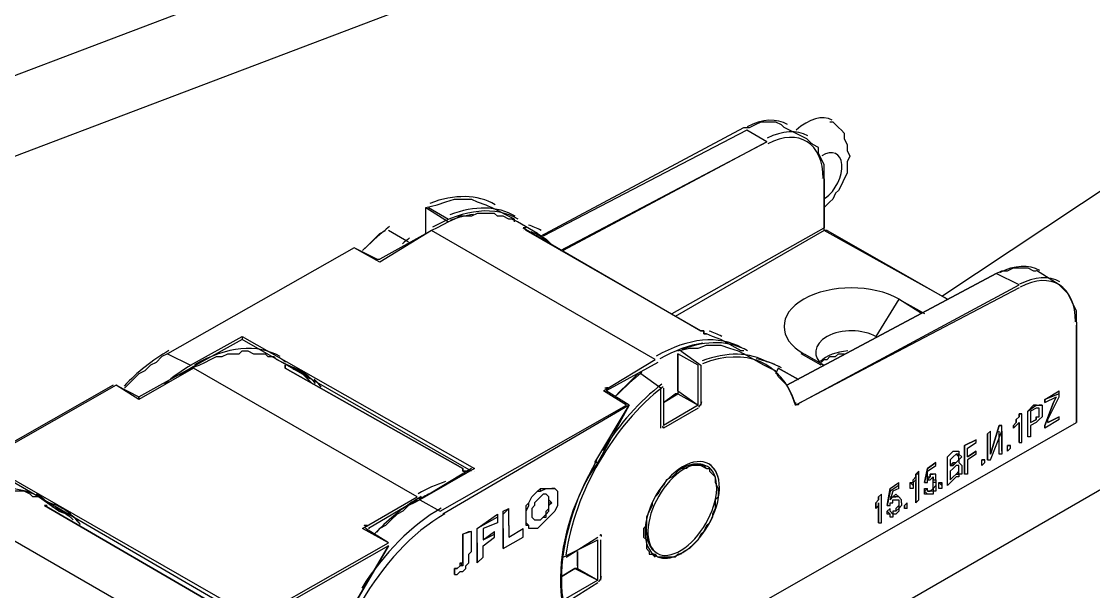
# Model space of a CAD drawing. Header units: inches. Extents: x 109 to 1721, y 29 to 669.
# Drawn here: x 1465.05 to 1472.84, y 321.39 to 325.53 of the extents above; entities that cross this region are included whole.
import ezdxf

# ---------------------------------------------------------------- set-up
doc = ezdxf.new("R2010")
doc.units = ezdxf.units.IN
doc.header["$LTSCALE"] = 0.0393700787401575
doc.header["$MEASUREMENT"] = 0
doc.layers.add('PDF3_Geometría', color=7, linetype='Continuous')

# ---------------------------------------------------------------- blocks, each defined once
blk = doc.blocks.new('OH3A1-1$-$ASSY$$CENTER$TUB_-_v2$-$copia1')
at = {"layer": 'PDF3_Geometría', "lineweight": -3}
for points in [[(18.02750142415364, 9.420000712076822), (17.49835628933376, 9.11417982313368)], [(17.16335042317708, 9.248341878255207), (17.43333943684896, 9.350837707519528)], [(17.17251756456163, 9.228341844346787), (17.4425065782335, 9.330837673611107)], [(17.70000881618923, 9.325837877061632), (17.55834791395399, 9.23167504204644)], [(17.44168090820312, 9.249173482259113), (17.50084516737196, 9.280838860405815)], [(17.50084601508246, 9.28083970811632), (17.50251261393229, 9.28083970811632), (17.50417921278212, 9.281673007541231), (17.50584581163194, 9.282506306966146), (17.50751241048177, 9.282506306966146), (17.50917900933159, 9.282506306966146), (17.51001230875651, 9.282506306966146), (17.51167890760634, 9.281673007541231), (17.51251220703125, 9.28083970811632)], [(17.51917860243055, 9.277506510416666), (17.51251220703125, 9.28083970811632)], [(17.52584499782986, 9.282506306966145), (17.52667829725477, 9.282506306966145), (17.52751159667969, 9.281673007541231), (17.5283448961046, 9.280839708116316), (17.52917819552951, 9.280006408691404), (17.53001149495442, 9.279173109266493), (17.53001149495442, 9.277506510416666), (17.53084479437934, 9.275839911566841), (17.53084479437934, 9.274173312717013), (17.53167809380425, 9.272506713867182), (17.53084479437934, 9.270840115017357), (17.53084479437934, 9.269173516167532), (17.53084479437934, 9.267506917317707), (17.53001149495442, 9.26584031846788), (17.52917819552951, 9.264173719618052), (17.5283448961046, 9.262507120768227), (17.52751159667969, 9.261673821343315), (17.52667829725477, 9.260007222493488), (17.52584499782986, 9.259173923068575), (17.52417839898003, 9.257507324218748)], [(17.50167846679687, 9.2800055609809), (17.44251420762803, 9.249173482259113)], [(17.50167846679687, 9.280006408691406), (17.50167846679687, 9.280006408691406)], [(17.50751241048177, 9.276673210991753), (17.50167931450738, 9.280006408691406)], [(17.52417839898003, 9.265840318467882), (17.52417839898003, 9.268340216742622), (17.52417839898003, 9.270006815592447), (17.52334509955512, 9.271673414442274), (17.5225118001302, 9.2733400132921), (17.5225118001302, 9.275006612141928), (17.52084520128038, 9.275839911566841), (17.52001190185547, 9.276673210991753), (17.51917860243055, 9.277506510416666)], [(17.447513156467, 9.245006985134546), (17.50751071506076, 9.27667236328125)], [(17.50751071506076, 9.27667236328125), (17.44834645589192, 9.245006985134546)], [(17.50751241048177, 9.276673210991753), (17.50751241048177, 9.276673210991753)], [(17.48001268174913, 9.226673550075953), (17.52417755126953, 9.251672532823347), (17.52417755126953, 9.265838623046877)], [(17.52334594726562, 9.265840318467882), (17.52334594726562, 9.265840318467882)], [(17.52417839898003, 9.265839470757378), (17.52417839898003, 9.251673380533852)], [(17.40834554036458, 9.250006781684023), (17.40834554036458, 9.257506476508244), (17.41167873806423, 9.258339775933157), (17.41417863633897, 9.259173075358072), (17.41667853461371, 9.260006374782982), (17.41917843288845, 9.260006374782982), (17.42167833116319, 9.260006374782982), (17.42334493001302, 9.259173075358072), (17.42584482828776, 9.258339775933157), (17.42751142713758, 9.257506476508244)], [(17.4350111219618, 9.25333997938368), (17.43334452311198, 9.25417327880859), (17.43251122368706, 9.25417327880859), (17.43084462483724, 9.255006578233507), (17.42917802598741, 9.255006578233507), (17.42834472656249, 9.255839877658419), (17.42667812771267, 9.255839877658419), (17.42501152886284, 9.255839877658419), (17.42334493001302, 9.255839877658419), (17.42167833116319, 9.255006578233507), (17.42001173231336, 9.255006578233507), (17.41834513346354, 9.255006578233507), (17.41667853461371, 9.25417327880859), (17.41501193576388, 9.25333997938368), (17.41334533691406, 9.252506679958763), (17.41167873806423, 9.251673380533852), (17.41001213921441, 9.25084008110894), (17.39501274956597, 9.242507086859806)], [(17.40834554036458, 9.250006781684023), (17.40834554036458, 9.257506476508244), (17.41501193576389, 9.25333997938368)], [(17.4091796875, 9.257506476508244), (17.41501278347439, 9.25417327880859)], [(17.4091796875, 9.257506476508244), (17.4091796875, 9.257506476508244)], [(17.4091796875, 9.257506476508244), (17.4091796875, 9.257506476508244)], [(17.43417867024739, 9.25417327880859), (17.42751227484809, 9.257506476508247)], [(17.41501193576389, 9.25417327880859), (17.41501193576389, 9.25417327880859)], [(17.41501193576389, 9.25333997938368), (17.41501193576389, 9.25333997938368)], [(17.43417867024739, 9.25333997938368), (17.43417867024739, 9.25417327880859)], [(17.4408450656467, 9.250006781684023), (17.43501196967231, 9.25333997938368)], [(17.4100104437934, 9.250839233398436), (17.39501105414496, 9.241672939724394), (17.38751135932075, 9.245839436848957), (17.33334689670139, 9.215007358127169), (17.34001329210069, 9.211674160427515), (17.35501268174913, 9.220007154676649)], [(17.39001295301649, 9.245006985134546), (17.39167955186632, 9.246673583984377), (17.39334615071614, 9.2483401828342), (17.39501274956597, 9.250006781684023), (17.3966793484158, 9.25084008110894)], [(17.3975118001302, 9.25084008110894), (17.3975118001302, 9.25084008110894)], [(17.3975118001302, 9.25084008110894), (17.3975118001302, 9.25084008110894)], [(17.3975118001302, 9.250839233398436), (17.3975118001302, 9.250839233398436)], [(17.4033457438151, 9.247506035698782), (17.39751264784071, 9.250839233398436)], [(17.4033457438151, 9.247506035698782), (17.39751264784071, 9.250839233398436)], [(17.41001213921441, 9.25084008110894), (17.41001213921441, 9.25084008110894)], [(17.47501118977864, 9.213340759277344), (17.41001383463541, 9.250839233398436)], [(17.43667941623264, 9.251673380533852), (17.43751271565755, 9.25084008110894)], [(17.43667941623264, 9.25084008110894), (17.43667941623264, 9.25084008110894)], [(17.43751356336805, 9.251672532823347), (17.43668026394314, 9.251672532823347), (17.48834482828776, 9.221673753526474), (17.48917812771267, 9.221673753526474), (17.48917812771267, 9.220840454101562), (17.49001142713758, 9.220840454101562)], [(17.43751186794705, 9.25084008110894), (17.43751186794705, 9.25084008110894)], [(17.49417792426215, 9.219173855251737), (17.49167802598741, 9.220007154676649), (17.49001142713759, 9.220840454101562), (17.48917812771267, 9.220840454101562), (17.48917812771267, 9.221673753526474), (17.48834482828776, 9.221673753526474), (17.43751356336806, 9.250839233398436)], [(17.4408450656467, 9.250006781684023), (17.44334496392144, 9.2483401828342), (17.44501156277127, 9.246673583984373)], [(17.5600111219618, 9.23084004720052), (17.52417924669053, 9.250839233398436), (17.48084767659505, 9.22584025065104)], [(17.52334594726562, 9.251673380533852), (17.52334594726562, 9.251673380533852)], [(17.52417839898003, 9.251673380533852), (17.52417839898003, 9.251673380533852)], [(17.52417839898003, 9.25084008110894), (17.52417839898003, 9.25084008110894)], [(17.52501254611545, 9.250839233398436), (17.52417924669053, 9.250839233398436), (17.52417924669053, 9.251672532823347)], [(17.52501254611545, 9.250839233398436), (17.5600111219618, 9.23084004720052)], [(17.4033457438151, 9.247506035698782), (17.4033457438151, 9.247506035698782)], [(17.4033457438151, 9.247506035698782), (17.4033457438151, 9.247506035698782)], [(17.39417690700955, 9.242506239149305), (17.38751051161024, 9.245839436848957), (17.33334604899089, 9.215007358127169), (17.33167945014106, 9.214174058702255), (17.33001285129123, 9.21250745985243), (17.3283462524414, 9.211674160427515), (17.32667965359158, 9.21000756157769), (17.32501305474175, 9.209174262152775), (17.32334645589192, 9.207507663302954), (17.3216798570421, 9.205841064453123), (17.32084655761719, 9.205007765028213)], [(17.38751220703125, 9.245839436848957), (17.38751220703125, 9.245839436848957)], [(17.39417860243055, 9.242506239149305), (17.39501190185546, 9.242506239149305)], [(17.39501274956597, 9.241672939724394), (17.39501274956597, 9.241672939724394)], [(17.51334635416666, 9.205840216742615), (17.57417721218532, 9.238338894314237), (17.57584381103515, 9.239172193739149), (17.57751040988498, 9.239172193739149), (17.5791770087348, 9.24000549316406), (17.58084360758463, 9.24000549316406), (17.58251020643446, 9.24000549316406), (17.58334350585937, 9.24000549316406), (17.5850101047092, 9.239172193739149), (17.58584340413411, 9.239172193739149)], [(17.58084445529514, 9.235005696614582), (17.57417805989583, 9.238338894314237), (17.51334720187717, 9.205840216742615)], [(17.57417805989583, 9.237506442599825), (17.57417805989583, 9.237506442599825)], [(17.59251234266493, 9.235006544325087), (17.58584594726562, 9.239173041449654)], [(17.51584710015191, 9.20084042019314), (17.51584710015191, 9.200007120768227), (17.58084445529514, 9.235005696614582)], [(17.58084445529514, 9.234172397189669), (17.51584710015191, 9.200007120768227)], [(17.58084615071614, 9.234173244900171), (17.58084615071614, 9.234173244900171)], [(17.59751213921441, 9.224173651801213), (17.59751213921441, 9.22584025065104), (17.59751213921441, 9.227506849500868), (17.5966788397895, 9.229173448350693), (17.59584554036458, 9.23084004720052), (17.59501224093967, 9.232506646050346), (17.59417894151475, 9.23333994547526), (17.59334564208984, 9.234173244900171), (17.59251234266493, 9.235006544325087)], [(17.54584587944878, 9.23084004720052), (17.53917948404948, 9.220007154676649)], [(17.54584587944878, 9.23084004720052), (17.553345574273, 9.226673550075953)], [(17.54584587944878, 9.23084004720052), (17.54584587944878, 9.23084004720052)], [(17.55251227484809, 9.22667270236545), (17.54584587944878, 9.230839199490015)], [(17.48251512315538, 9.1291749742296), (17.5975104437934, 9.195005628797743), (17.5975104437934, 9.223337809244793)], [(17.5966796875, 9.224173651801213), (17.5966796875, 9.224173651801213)], [(17.59751213921441, 9.224171956380207), (17.59751213921441, 9.195006476508244)], [(17.35501098632812, 9.219173007541231), (17.34001159667968, 9.2108400132921)], [(17.35501268174913, 9.220006306966145), (17.35501268174913, 9.219173007541231)], [(17.35501437717014, 9.22000545925564), (17.42251163058811, 9.181673685709633), (17.40667894151476, 9.172507392035588), (17.41251203748915, 9.169174194335936), (17.46667650010851, 9.200006273057724), (17.4600101047092, 9.204172770182293), (17.47500949435764, 9.213339063856337)], [(17.42167833116319, 9.180840386284721), (17.35501437717013, 9.219172159830727)], [(17.35584513346354, 9.220006306966145), (17.35584513346354, 9.220006306966145)], [(17.48834567599826, 9.220839606391056), (17.48834567599826, 9.220839606391056)], [(17.49001227484809, 9.220006306966145), (17.49001227484809, 9.220006306966145)], [(17.50001186794705, 9.215839809841581), (17.49417877197265, 9.219173007541231)], [(17.31834581163194, 9.205839369032118), (17.32501220703125, 9.202506171332463), (17.34001159667968, 9.210839165581596), (17.34251149495442, 9.211672465006508), (17.34417809380425, 9.212505764431423), (17.34584469265408, 9.213339063856337), (17.3475112915039, 9.21417236328125), (17.34917789035373, 9.21417236328125), (17.35084448920355, 9.215005662706163), (17.35251108805338, 9.215005662706163), (17.35417768690321, 9.215005662706163), (17.35501098632812, 9.215838962131075), (17.35667758517795, 9.215838962131075), (17.35834418402777, 9.215005662706163), (17.3600107828776, 9.215005662706163), (17.36167738172743, 9.215005662706163), (17.36251068115234, 9.21417236328125), (17.36417728000217, 9.21417236328125), (17.36501057942708, 9.213339063856337)], [(17.48167928059896, 9.215839809841581), (17.48501247829861, 9.216673109266493), (17.48751237657335, 9.216673109266493), (17.49001227484809, 9.217506408691406), (17.49251217312283, 9.217506408691406), (17.49417877197265, 9.217506408691406), (17.49667867024739, 9.216673109266493), (17.49917856852213, 9.215839809841581), (17.50084516737196, 9.215006510416666)], [(17.48251173231336, 9.215839809841581), (17.48834482828776, 9.211673312717013)], [(17.50084601508246, 9.215839809841581), (17.50001271565755, 9.215839809841581)], [(17.33334520128038, 9.214173210991753), (17.33334520128038, 9.214173210991753)], [(17.37167867024739, 9.210006713867188), (17.36501227484809, 9.213339911566841)], [(17.47584533691406, 9.212505764431423), (17.46084594726562, 9.204172770182293)], [(17.47501288519965, 9.213339911566841), (17.47501288519965, 9.213339911566841)], [(17.47751193576389, 9.200839572482638), (17.48167843288845, 9.203339470757378), (17.48751152886284, 9.200006273057724), (17.48751152886284, 9.211672465006508), (17.48167843288845, 9.21500566270616), (17.48167843288845, 9.204172770182293), (17.48751152886284, 9.200006273057724), (17.47751193576389, 9.194173177083332)], [(17.48167928059896, 9.204172770182293), (17.48167928059896, 9.215005662706163)], [(17.48251173231336, 9.215006510416666), (17.48251173231336, 9.215006510416666)], [(17.48251173231336, 9.215006510416666), (17.48251173231336, 9.215006510416666)], [(17.48251173231336, 9.215006510416666), (17.48251173231336, 9.215006510416666)], [(17.50667826334635, 9.211673312717013), (17.50084516737196, 9.215006510416666)], [(17.51751200358073, 9.214173210991753), (17.51751200358073, 9.214173210991753)], [(17.52334594726562, 9.211673312717013), (17.51751285129123, 9.215006510416666)], [(17.51834615071614, 9.215006510416666), (17.52417924669053, 9.211673312717013)], [(17.52334594726562, 9.212506612141924), (17.52417924669053, 9.213339911566841), (17.52501254611545, 9.213339911566841), (17.52584584554036, 9.214173210991753), (17.52751244439019, 9.214173210991753), (17.5283457438151, 9.215006510416666), (17.52917904324001, 9.215006510416666), (17.53001234266493, 9.215006510416666)], [(17.34084404839409, 9.210839165581596), (17.32501135932074, 9.20167287190755), (17.31834496392144, 9.205839369032118), (17.26418050130208, 9.175007290310328), (17.27001359727647, 9.170840793185763), (17.28584628634983, 9.180007086859806)], [(17.34001159667968, 9.2108400132921), (17.34001159667968, 9.2108400132921)], [(17.3408457438151, 9.210006713867188), (17.3408457438151, 9.210006713867188)], [(17.40584479437934, 9.173340691460503), (17.34084743923611, 9.210839165581596)], [(17.36751302083333, 9.210839165581596), (17.36751302083333, 9.211672465006508), (17.36751302083333, 9.210839165581596), (17.41917758517795, 9.181673685709633), (17.41917758517795, 9.180840386284721), (17.42001088460286, 9.180840386284721), (17.42084418402777, 9.180840386284721)], [(17.36751302083333, 9.2108400132921), (17.36751302083333, 9.2108400132921)], [(17.36751302083333, 9.2108400132921), (17.36751302083333, 9.2108400132921)], [(17.36751302083333, 9.2108400132921), (17.36751302083333, 9.2108400132921)], [(17.42084418402778, 9.180840386284721), (17.42001088460287, 9.180840386284721), (17.41917758517795, 9.180840386284721), (17.41917758517795, 9.181673685709633), (17.36751302083333, 9.210839165581596)], [(17.37167867024739, 9.210006713867188), (17.37334526909722, 9.208340115017357), (17.37501186794705, 9.206673516167532)], [(17.46334499782986, 9.202506171332463), (17.46501159667969, 9.204172770182293), (17.46667819552951, 9.205839369032118), (17.46834479437934, 9.207505967881943), (17.47001139322916, 9.209172566731768)], [(17.47667778862847, 9.205006917317707), (17.47084469265408, 9.209173414442274)], [(17.47667778862847, 9.205006917317707), (17.47084469265408, 9.209173414442274)], [(17.48834567599826, 9.211673312717013), (17.48834567599826, 9.200007120768227)], [(17.48834567599826, 9.211673312717013), (17.48834567599826, 9.211673312717013)], [(17.48834567599826, 9.211673312717013), (17.48834567599826, 9.211673312717013)], [(17.5158454047309, 9.200007120768227), (17.51501210530599, 9.202507019042965), (17.51417880588108, 9.204173617892794), (17.51334550645616, 9.205840216742615), (17.51251220703125, 9.206673516167532), (17.51084560818142, 9.208340115017357), (17.51001230875651, 9.210006713867188), (17.50834570990668, 9.2108400132921), (17.50667911105686, 9.211673312717013)], [(17.51084560818142, 9.2108400132921), (17.51001230875651, 9.209173414442274)], [(17.51084560818142, 9.2108400132921), (17.51084560818142, 9.2108400132921)], [(17.51084560818142, 9.210839165581596), (17.51667870415581, 9.207505967881943)], [(17.51667955186632, 9.207505967881943), (17.51084645589192, 9.210839165581596)], [(17.31750996907552, 9.205839369032118), (17.26334550645616, 9.175007290310328), (17.26167890760633, 9.173340691460503), (17.26001230875651, 9.172507392035588), (17.25917900933159, 9.171674092610674), (17.25751241048177, 9.170007493760847), (17.25584581163194, 9.169174194335936), (17.25417921278211, 9.167507595486107), (17.25251261393229, 9.165840996636282), (17.25084601508246, 9.164174397786457)], [(17.31834581163194, 9.205839369032118), (17.31834581163194, 9.205839369032118)], [(17.47084554036458, 9.208340115017357), (17.47084554036458, 9.208340115017357)], [(17.47084554036458, 9.208340115017357), (17.47084554036458, 9.208340115017357)], [(17.46084594726562, 9.204172770182293), (17.46084594726562, 9.204172770182293)], [(17.46751234266493, 9.200006273057724), (17.46084594726562, 9.204172770182293)], [(17.47667948404948, 9.205006917317707), (17.47667948404948, 9.205006917317707)], [(17.47667948404948, 9.205006917317707), (17.47667948404948, 9.205006917317707)], [(17.47667948404948, 9.193339877658419), (17.47667948404948, 9.205006069607203)], [(17.47667948404948, 9.205006069607203), (17.47667948404948, 9.205006069607203)], [(17.47751193576389, 9.205006069607203), (17.47751193576389, 9.194173177083332)], [(17.47751193576389, 9.200839572482638), (17.48084513346354, 9.203339470757378)], [(17.48167928059896, 9.204172770182293), (17.48167928059896, 9.203339470757378), (17.48084598117404, 9.203339470757378)], [(17.48167928059896, 9.203340318467882), (17.48167928059896, 9.203340318467882)], [(17.48251173231336, 9.204172770182293), (17.48251173231336, 9.204172770182293)], [(17.58834499782986, 9.200839572482638), (17.58834499782986, 9.20167287190755), (17.59251149495442, 9.204172770182293)], [(17.59251234266493, 9.203339470757378), (17.58834584554036, 9.20167287190755), (17.58834584554036, 9.200839572482638), (17.59167904324002, 9.202506171332463)], [(17.59251234266493, 9.195839775933157), (17.59251234266493, 9.196673075358072), (17.58917914496526, 9.195006476508244), (17.58917914496526, 9.195839775933157), (17.59251234266493, 9.202506171332463), (17.59251234266493, 9.203339470757378), (17.59251234266493, 9.204172770182293)], [(17.32501220703125, 9.202506171332463), (17.32501220703125, 9.20167287190755), (17.32501220703125, 9.202506171332463)], [(17.32501220703125, 9.20167287190755), (17.32501220703125, 9.20167287190755)], [(17.46751064724392, 9.200005425347221), (17.41334618462456, 9.16834004720052)], [(17.45751274956597, 9.183340284559462), (17.46751234266493, 9.200006273057724)], [(17.46751234266493, 9.200006273057724), (17.45834604899088, 9.183340284559462)], [(17.46667819552951, 9.200006273057724), (17.46667819552951, 9.200006273057724)], [(17.46667819552951, 9.200006273057724), (17.46667819552951, 9.200006273057724)], [(17.46667819552951, 9.200006273057724), (17.46667819552951, 9.200006273057724)], [(17.46751234266493, 9.200006273057724), (17.46751234266493, 9.200006273057724)], [(17.48167928059896, 9.202506171332463), (17.48167928059896, 9.202506171332463)], [(17.48751152886284, 9.200006273057724), (17.48751152886284, 9.200006273057724)], [(17.48834567599826, 9.200839572482638), (17.48834567599826, 9.200839572482638)], [(17.51501125759548, 9.200006273057724), (17.51501125759548, 9.200006273057724)], [(17.5158454047309, 9.200839572482638), (17.5158454047309, 9.200839572482638)], [(17.5158454047309, 9.200006273057724), (17.5158454047309, 9.200006273057724)], [(17.5158454047309, 9.200006273057724), (17.5158454047309, 9.200006273057724)], [(17.58334520128038, 9.19083997938368), (17.58334520128038, 9.1983396742079), (17.58501180013021, 9.200006273057724), (17.58584509955512, 9.200006273057724), (17.58667839898003, 9.200006273057724)], [(17.58584594726562, 9.200006273057724), (17.58501264784071, 9.200006273057724)], [(17.58667839898003, 9.200006273057724), (17.58667839898003, 9.200006273057724)], [(17.58751254611545, 9.200006273057724), (17.58667924669054, 9.200006273057724)], [(17.58834499782986, 9.193339877658419), (17.58834499782986, 9.194173177083332), (17.5908448961046, 9.200839572482638), (17.5916781955295, 9.202506171332463)], [(17.5908457438151, 9.200839572482638), (17.58834584554036, 9.194173177083332), (17.58834584554036, 9.193339877658419)], [(17.5908457438151, 9.200839572482638), (17.59167904324001, 9.202506171332463)], [(17.5908457438151, 9.200839572482638), (17.5908457438151, 9.200839572482638)], [(17.48751152886284, 9.199172973632812), (17.47751193576389, 9.193339877658419)], [(17.48751152886284, 9.199172973632812), (17.48751152886284, 9.199172973632812)], [(17.58084445529514, 9.197506374782982), (17.58084445529514, 9.196673075358072), (17.58001115587022, 9.195839775933157), (17.58001115587022, 9.195006476508244), (17.57917785644531, 9.194173177083332), (17.57917785644531, 9.193339877658419), (17.58001115587022, 9.194173177083332), (17.58084445529514, 9.195006476508244), (17.58084445529514, 9.189173380533852), (17.58167775472005, 9.189173380533852)], [(17.57917955186632, 9.193339877658419), (17.57917955186632, 9.194173177083332), (17.58001285129123, 9.195006476508244), (17.58001285129123, 9.195839775933157), (17.58084615071614, 9.196673075358072), (17.58084615071614, 9.197506374782982)], [(17.58167860243055, 9.189173380533852), (17.58167860243055, 9.197506374782982), (17.58084530300564, 9.197506374782982), (17.58167860243055, 9.197506374782982)], [(17.58334520128038, 9.1983396742079), (17.58334520128038, 9.1983396742079)], [(17.58417934841579, 9.195006476508244), (17.58584594726562, 9.195839775933157), (17.58584594726562, 9.196673075358072), (17.58667924669054, 9.196673075358072), (17.58667924669054, 9.197506374782982), (17.58667924669054, 9.1983396742079), (17.58667924669054, 9.19917297363281)], [(17.58917914496528, 9.195006476508244), (17.59251234266493, 9.196673075358072)], [(17.45751444498697, 9.126674228244356), (17.4591810438368, 9.125840928819443), (17.46084764268663, 9.125007629394528), (17.46168094211154, 9.125007629394528), (17.46334754096137, 9.124174329969618), (17.46501413981119, 9.124174329969618), (17.46584743923611, 9.124174329969618), (17.46751403808593, 9.124174329969618), (17.46918063693575, 9.124174329969618), (17.47084723578559, 9.124174329969618), (17.47251383463541, 9.125007629394528), (17.47418043348524, 9.125007629394528), (17.47584703233506, 9.125840928819443), (17.47751363118489, 9.126674228244356), (17.47918023003472, 9.126674228244356), (17.48084682888454, 9.127507527669268), (17.48251342773437, 9.129174126519096), (17.59750874837239, 9.195004781087238)], [(17.47667948404948, 9.194173177083332), (17.47667948404948, 9.194173177083332)], [(17.47751193576389, 9.194173177083332), (17.47751193576389, 9.194173177083332)], [(17.47751193576389, 9.194173177083332), (17.47751193576389, 9.194173177083332)], [(17.47751193576389, 9.193339877658419), (17.47751193576389, 9.193339877658419)], [(17.57584465874566, 9.186673482259113), (17.57584465874566, 9.194173177083332), (17.57501135932075, 9.194173177083332), (17.572511461046, 9.1858401828342), (17.572511461046, 9.192506578233504), (17.57167816162109, 9.19167327880859)], [(17.572511461046, 9.1858401828342), (17.57501135932074, 9.194173177083332), (17.57584465874566, 9.194173177083332)], [(17.58084615071614, 9.189173380533852), (17.58084615071614, 9.195006476508244)], [(17.59251234266493, 9.195839775933157), (17.58834584554036, 9.193339877658419)], [(17.5966796875, 9.195006476508244), (17.5966796875, 9.195006476508244)], [(17.5966796875, 9.195006476508244), (17.5966796875, 9.195006476508244)], [(17.5966796875, 9.195006476508244), (17.5966796875, 9.195006476508244)], [(17.57167900933159, 9.184173583984377), (17.57167900933159, 9.19167327880859), (17.57251230875651, 9.192506578233507)], [(17.57167900933159, 9.19167327880859), (17.57167900933159, 9.184173583984377), (17.57251230875651, 9.184173583984377), (17.57584550645616, 9.192506578233507), (17.57584550645616, 9.1858401828342), (17.57501220703125, 9.1858401828342)], [(17.57501220703125, 9.1858401828342), (17.57501220703125, 9.192506578233504)], [(17.58334520128038, 9.19083997938368), (17.58334520128038, 9.19083997938368)], [(17.56834581163194, 9.1858401828342), (17.56834581163194, 9.186673482259113), (17.5658459133572, 9.185006883409287), (17.5658459133572, 9.187506781684023), (17.56834581163194, 9.189173380533852), (17.56834581163194, 9.190006679958763), (17.56501261393229, 9.18834008110894), (17.56501261393229, 9.180007086859806)], [(17.56501261393229, 9.180006239149305), (17.56501261393229, 9.188339233398436), (17.56834581163194, 9.190005832248263)], [(17.57751125759548, 9.187506781684023), (17.57751125759548, 9.18834008110894)], [(17.57751125759548, 9.186672634548607), (17.57751125759548, 9.188339233398436)], [(17.5783454047309, 9.187506781684023), (17.5783454047309, 9.18834008110894), (17.57751210530599, 9.18834008110894), (17.5783454047309, 9.18834008110894)], [(17.5783454047309, 9.187506781684023), (17.57751210530599, 9.186673482259113), (17.57751210530599, 9.187506781684023)], [(17.56001281738281, 9.177506340874565), (17.56001281738281, 9.185006035698782), (17.56167941623264, 9.186672634548607), (17.56251271565755, 9.186672634548607), (17.56334601508246, 9.186672634548607)], [(17.56001281738281, 9.185006035698782), (17.56001281738281, 9.185006035698782)], [(17.56167941623264, 9.186672634548607), (17.56167941623264, 9.186672634548607)], [(17.56167941623264, 9.183339436848957), (17.56251271565755, 9.183339436848957), (17.56334601508246, 9.184172736273865), (17.56334601508246, 9.185006035698782), (17.56251271565755, 9.185839335123696)], [(17.56334601508246, 9.186672634548607), (17.56334601508246, 9.186672634548607)], [(17.56834581163194, 9.185839335123696), (17.5658459133572, 9.184172736273865), (17.5658459133572, 9.180006239149305), (17.56501261393229, 9.180006239149305)], [(17.5658450656467, 9.185006035698782), (17.56834496392144, 9.186672634548607)], [(17.57084486219618, 9.183339436848957), (17.57084486219618, 9.184172736273865), (17.57001156277127, 9.184172736273865), (17.57084486219618, 9.184172736273865)], [(17.57001241048177, 9.182506137424044), (17.57001241048177, 9.184172736273865)], [(17.57001241048177, 9.182506137424044), (17.57001241048177, 9.184172736273865)], [(17.57584635416666, 9.186672634548607), (17.57584635416666, 9.185839335123696)], [(17.42167833116319, 9.181672837999132), (17.40667894151475, 9.172506544325087), (17.40501234266493, 9.171673244900171), (17.4033457438151, 9.17083994547526), (17.40167914496527, 9.169173346625435), (17.40001254611545, 9.16834004720052), (17.39834594726562, 9.166673448350693), (17.3966793484158, 9.165006849500868), (17.39501274956597, 9.164173550075953), (17.39334615071614, 9.162506951226128)], [(17.41917928059895, 9.180839538574215), (17.41917928059895, 9.180839538574215)], [(17.42251247829861, 9.180839538574215), (17.42251247829861, 9.180839538574215)], [(17.45834520128038, 9.183339436848957), (17.45751190185547, 9.183339436848957)], [(17.49001227484809, 9.181672837999132), (17.48917897542318, 9.182506137424044), (17.48834567599826, 9.182506137424044), (17.48751237657335, 9.182506137424044), (17.48667907714844, 9.182506137424044), (17.48584577772352, 9.182506137424044), (17.48501247829861, 9.182506137424044), (17.4841791788737, 9.181672837999132), (17.48251258002387, 9.181672837999132), (17.48167928059896, 9.180839538574215), (17.48084598117404, 9.180006239149305), (17.48001268174913, 9.179172939724394), (17.4783460828993, 9.178339640299477), (17.47751278347439, 9.176673041449654), (17.47667948404948, 9.17583974202474), (17.47584618462456, 9.174173143174912), (17.47501288519965, 9.17333984375), (17.47417958577474, 9.171673244900171), (17.47417958577474, 9.17083994547526), (17.47334628634982, 9.169173346625435), (17.47251298692491, 9.167506747775606), (17.47251298692491, 9.166673448350693), (17.47251298692491, 9.165006849500868), (17.4716796875, 9.164173550075953), (17.4716796875, 9.162506951226128), (17.4716796875, 9.161673651801216), (17.47251298692491, 9.160840352376303), (17.47251298692491, 9.159173753526474), (17.47251298692491, 9.158340454101562), (17.47334628634982, 9.157507154676649), (17.47334628634982, 9.156673855251737), (17.47417958577474, 9.156673855251737), (17.47501288519965, 9.155840555826822)], [(17.49001227484809, 9.181672837999132), (17.490845574273, 9.181672837999132), (17.490845574273, 9.180839538574215), (17.49167887369791, 9.180006239149305), (17.49251217312283, 9.179172939724394), (17.49251217312283, 9.178339640299477), (17.49251217312283, 9.177506340874565), (17.49334547254774, 9.17583974202474), (17.49334547254774, 9.175006442599825), (17.49334547254774, 9.17333984375), (17.49251217312283, 9.172506544325087), (17.49251217312283, 9.17083994547526), (17.49251217312283, 9.170006646050346), (17.49167887369791, 9.16834004720052), (17.49167887369791, 9.167506747775606), (17.490845574273, 9.16584014892578), (17.49001227484809, 9.165006849500868), (17.48917897542318, 9.16334025065104), (17.48834567599826, 9.162506951226128), (17.48751237657335, 9.160840352376303), (17.48667907714844, 9.160007052951388), (17.48584577772352, 9.159173753526474), (17.48501247829861, 9.158340454101562), (17.48334587944878, 9.157507154676649), (17.48251258002387, 9.156673855251737), (17.48167928059896, 9.156673855251737), (17.48084598117404, 9.155840555826822), (17.48001268174913, 9.155840555826822), (17.4783460828993, 9.155840555826822), (17.47751278347439, 9.155840555826822), (17.47667948404948, 9.155840555826822), (17.47584618462456, 9.155840555826822), (17.47501288519965, 9.156673855251737)], [(17.48834567599826, 9.182506137424044), (17.49001227484809, 9.18167283799913)], [(17.54917907714844, 9.175839742024738), (17.54917907714844, 9.177506340874565), (17.55001237657335, 9.177506340874565), (17.55001237657335, 9.178339640299477), (17.55084567599826, 9.179172939724394), (17.55084567599826, 9.180006239149305), (17.55167897542317, 9.180839538574215)], [(17.55167812771267, 9.172506544325087), (17.55167812771267, 9.180006239149305), (17.55167812771267, 9.180839538574215)], [(17.5533447265625, 9.177506340874565), (17.55417802598741, 9.18167283799913), (17.55667792426215, 9.183339436848957)], [(17.55667792426215, 9.178339640299477), (17.55667792426215, 9.179172939724394), (17.55667792426215, 9.180006239149305), (17.55584462483724, 9.180006239149305), (17.55501132541233, 9.180006239149305), (17.55501132541233, 9.179172939724394), (17.55417802598741, 9.178339640299477), (17.55417802598741, 9.180839538574215), (17.55667792426215, 9.182506137424044), (17.55667792426215, 9.183339436848957), (17.55417802598741, 9.181672837999132), (17.5533447265625, 9.177506340874565), (17.55417802598741, 9.177506340874565), (17.55417802598741, 9.178339640299477), (17.55501132541233, 9.178339640299477), (17.55584462483724, 9.179172939724394), (17.55584462483724, 9.178339640299477), (17.55667792426215, 9.178339640299477), (17.55667792426215, 9.177506340874565), (17.55584462483724, 9.177506340874565)], [(17.56084526909722, 9.182506137424044), (17.56167856852213, 9.183339436848957)], [(17.56167941623264, 9.182506985134546), (17.56167941623264, 9.183340284559462)], [(17.56167941623264, 9.179172939724394), (17.56251271565755, 9.180006239149305), (17.56334601508246, 9.180839538574215), (17.56334601508246, 9.181672837999132), (17.56334601508246, 9.182506137424044)], [(17.56334601508246, 9.183339436848957), (17.56334601508246, 9.183339436848957)], [(17.56334601508246, 9.183339436848957), (17.56334601508246, 9.183339436848957)], [(17.57084486219618, 9.183339436848957), (17.57001156277127, 9.182506137424044)], [(17.35167778862847, 9.140840318467882), (17.28584713406033, 9.179172092013888)], [(17.28584798177083, 9.1800053914388), (17.35251193576389, 9.141673617892794), (17.33751254611545, 9.132507324218748), (17.34334564208984, 9.129174126519096), (17.3975101047092, 9.160006205240883), (17.39001040988498, 9.16417270236545), (17.40584309895833, 9.173338996039497)], [(17.42001173231336, 9.180006239149305), (17.42001173231336, 9.180006239149305)], [(17.55167812771267, 9.180006239149305), (17.55084482828776, 9.180006239149305), (17.55084482828776, 9.179172939724394), (17.55084482828776, 9.178339640299477), (17.55001152886284, 9.177506340874565), (17.55001152886284, 9.176673041449654), (17.54917822943793, 9.177506340874565)], [(17.55084567599826, 9.178339640299477), (17.55001237657335, 9.177506340874565), (17.55001237657335, 9.175839742024738)], [(17.55084567599826, 9.178339640299477), (17.55084567599826, 9.171673244900171), (17.55167897542317, 9.172506544325087)], [(17.55667792426215, 9.178339640299477), (17.55667792426215, 9.176673041449654), (17.55667792426215, 9.175839742024738), (17.55667792426215, 9.175006442599825), (17.55584462483724, 9.175006442599825), (17.55584462483724, 9.174173143174912), (17.55501132541233, 9.174173143174912), (17.55417802598741, 9.174173143174912), (17.5533447265625, 9.175006442599825), (17.5533447265625, 9.175839742024738)], [(17.55417887369791, 9.179172939724394), (17.55501217312282, 9.179172939724394), (17.55501217312282, 9.180006239149305), (17.55584547254774, 9.180006239149305)], [(17.55417887369791, 9.175006442599825), (17.55501217312282, 9.175006442599825), (17.55584547254774, 9.175839742024738), (17.55584547254774, 9.176673041449654), (17.55584547254774, 9.177506340874565), (17.55584547254774, 9.178339640299477), (17.55584547254774, 9.17917293972439)], [(17.55667792426215, 9.180006239149305), (17.55584462483724, 9.180006239149305)], [(17.56084526909722, 9.178339640299477), (17.56167856852213, 9.179172939724394)], [(17.56167941623264, 9.179172939724394), (17.56167941623264, 9.179172939724394)], [(17.29584418402778, 9.17333984375), (17.29417758517795, 9.17333984375), (17.29334428575304, 9.174173143174912), (17.29167768690321, 9.175006442599825), (17.29001108805339, 9.175006442599825), (17.28917778862847, 9.175006442599825), (17.28751118977864, 9.175006442599825), (17.28584459092882, 9.175006442599825), (17.28417799207899, 9.175006442599825), (17.28251139322917, 9.175006442599825), (17.28084479437933, 9.175006442599825), (17.2791781955295, 9.174173143174912), (17.27751159667969, 9.17333984375), (17.27584499782986, 9.17333984375), (17.27417839898003, 9.172506544325087), (17.27251180013021, 9.171673244900171), (17.27084520128038, 9.17083994547526), (17.25584581163194, 9.161673651801216)], [(17.43834601508246, 9.165006849500868), (17.43751271565755, 9.165006849500868), (17.43751271565755, 9.16584014892578), (17.43751271565755, 9.166673448350693), (17.43751271565755, 9.167506747775606), (17.43751271565755, 9.16834004720052), (17.43751271565755, 9.170006646050346), (17.43751271565755, 9.17083994547526), (17.43834601508246, 9.171673244900171), (17.43917931450738, 9.17333984375), (17.44001261393229, 9.174173143174912), (17.4408459133572, 9.175006442599825), (17.44167921278212, 9.17583974202474), (17.44251251220703, 9.17583974202474), (17.44334581163194, 9.17583974202474), (17.44417911105686, 9.17583974202474), (17.44501241048177, 9.17583974202474)], [(17.44167921278211, 9.175006442599825), (17.44167921278211, 9.175839742024738)], [(17.44584486219618, 9.175839742024738), (17.44501156277127, 9.175839742024738)], [(17.54334513346354, 9.175006442599825), (17.54251183403862, 9.17083994547526), (17.54334513346354, 9.17083994547526), (17.54334513346354, 9.171673244900171), (17.54417843288845, 9.171673244900171), (17.54417843288845, 9.172506544325083), (17.54501173231336, 9.172506544325083), (17.54584503173828, 9.172506544325083), (17.54584503173828, 9.171673244900171), (17.54584503173828, 9.17083994547526), (17.54584503173828, 9.170006646050346), (17.54501173231336, 9.169173346625431), (17.54417843288845, 9.169173346625431), (17.54417843288845, 9.16834004720052), (17.54334513346354, 9.169173346625431), (17.54334513346354, 9.170006646050346), (17.54251183403862, 9.169173346625431)], [(17.54251268174913, 9.17083994547526), (17.54334598117404, 9.175839742024738), (17.54584587944878, 9.177506340874565)], [(17.54584587944878, 9.176673041449654), (17.54334598117404, 9.175006442599825), (17.54334598117404, 9.175839742024738)], [(17.54584587944878, 9.175839742024738), (17.54417928059895, 9.175006442599825), (17.54334598117404, 9.172506544325083), (17.54417928059895, 9.173339843749998), (17.54501258002387, 9.173339843749998)], [(17.54584587944878, 9.175839742024738), (17.54584587944878, 9.176673041449654), (17.54584587944878, 9.177506340874565)], [(17.55001152886284, 9.176673041449654), (17.55001152886284, 9.175839742024738), (17.54917822943793, 9.175839742024738)], [(17.55084567599826, 9.171673244900171), (17.55084567599826, 9.177506340874565)], [(17.55667792426215, 9.177506340874565), (17.55667792426215, 9.176673041449654), (17.55584462483724, 9.175839742024738), (17.55584462483724, 9.175006442599825), (17.55501132541233, 9.175006442599825), (17.55417802598741, 9.175006442599825), (17.55417802598741, 9.175839742024738), (17.5533447265625, 9.175006442599825)], [(17.55417887369791, 9.174173143174912), (17.553345574273, 9.174173143174912), (17.553345574273, 9.175006442599825), (17.553345574273, 9.17583974202474), (17.55417887369791, 9.17583974202474)], [(17.55751207139757, 9.175839742024738), (17.55751207139757, 9.177506340874565), (17.55834537082248, 9.177506340874565)], [(17.55751207139757, 9.177506340874565), (17.55834537082248, 9.176673041449654), (17.55834537082248, 9.177506340874565), (17.55834537082248, 9.176673041449654), (17.55834537082248, 9.175839742024738)], [(17.55834621853298, 9.176673041449654), (17.55834621853298, 9.175839742024738), (17.55751291910807, 9.175839742024738)], [(17.56001281738281, 9.176673041449654), (17.56001281738281, 9.177506340874565)], [(17.30167812771267, 9.169173346625431), (17.29584503173828, 9.173339843749998)], [(17.40584479437934, 9.172506544325087), (17.39167870415581, 9.164173550075953)], [(17.40584479437934, 9.172506544325087), (17.40584479437934, 9.172506544325087)], [(17.40667894151475, 9.172506544325087), (17.40667894151475, 9.172506544325087)], [(17.44167921278211, 9.166673448350693), (17.44251251220703, 9.167506747775606), (17.44334581163194, 9.16834004720052), (17.44334581163194, 9.169173346625435), (17.44417911105685, 9.170006646050346), (17.44417911105685, 9.17083994547526), (17.44417911105685, 9.171673244900171), (17.44501241048177, 9.171673244900171)], [(17.44417826334635, 9.171673244900171), (17.44417826334635, 9.172506544325087), (17.44417826334635, 9.17333984375), (17.44334496392144, 9.174173143174912)], [(17.53917948404948, 9.170006646050346), (17.53917948404948, 9.17083994547526), (17.53917948404948, 9.171673244900171), (17.54001278347439, 9.172506544325087), (17.54001278347439, 9.17333984375), (17.5408460828993, 9.174173143174912)], [(17.54001193576389, 9.16584014892578), (17.54001193576389, 9.171673244900171)], [(17.54667833116319, 9.171673244900171), (17.54667833116319, 9.17083994547526), (17.54584503173828, 9.170006646050346), (17.54584503173828, 9.169173346625431), (17.54501173231336, 9.16834004720052), (17.54417843288845, 9.16834004720052), (17.54417843288845, 9.167506747775606), (17.54334513346354, 9.167506747775606), (17.54334513346354, 9.16834004720052), (17.54251183403862, 9.169173346625431)], [(17.54334513346354, 9.17333984375), (17.54417843288845, 9.17333984375), (17.54501173231336, 9.174173143174912), (17.54584503173828, 9.17333984375)], [(17.54667833116319, 9.171673244900171), (17.54667833116319, 9.172506544325087), (17.54584503173828, 9.17333984375), (17.54501173231336, 9.17333984375), (17.54417843288845, 9.17333984375)], [(17.54501173231336, 9.172506544325087), (17.54584503173828, 9.172506544325087), (17.54584503173828, 9.171673244900171), (17.54584503173828, 9.17083994547526), (17.54501173231336, 9.170006646050346), (17.54501173231336, 9.169173346625431), (17.54417843288845, 9.169173346625431)], [(17.54584587944878, 9.17333984375), (17.54584587944878, 9.17333984375)], [(17.54834493001302, 9.170006646050346), (17.54834493001302, 9.171673244900171), (17.54751163058811, 9.17083994547526), (17.54751163058811, 9.170006646050346)], [(17.54751247829861, 9.170006646050346), (17.54751247829861, 9.17083994547526), (17.54834577772352, 9.171673244900171)], [(17.55417887369791, 9.174173143174912), (17.55417887369791, 9.174173143174912)], [(17.33584425184461, 9.133340623643663), (17.27084689670138, 9.170839097764755)], [(17.29751247829861, 9.17083994547526), (17.29751247829861, 9.17083994547526)], [(17.29751247829861, 9.17083994547526), (17.29751247829861, 9.17083994547526)], [(17.29751247829861, 9.17083994547526), (17.29751247829861, 9.17083994547526)], [(17.35084364149305, 9.140840318467882), (17.35001034206814, 9.140840318467882), (17.34917704264322, 9.140840318467882), (17.29751247829861, 9.170839097764755)], [(17.29834662543403, 9.170839097764755), (17.29751332600911, 9.170839097764755), (17.34917789035373, 9.140840318467882), (17.35001118977865, 9.140840318467882), (17.35084448920356, 9.140840318467882)], [(17.30167812771267, 9.16917249891493), (17.30417802598741, 9.168339199490015), (17.30584462483724, 9.16667260064019)], [(17.41251288519965, 9.16834004720052), (17.41251288519965, 9.16834004720052)], [(17.42334493001302, 9.160007052951388), (17.42334493001302, 9.164173550075953), (17.42917802598741, 9.16834004720052)], [(17.42917887369791, 9.16834004720052), (17.42917887369791, 9.167506747775606), (17.42334577772352, 9.164173550075953)], [(17.43084547254774, 9.158340454101562), (17.43084547254774, 9.164173550075953), (17.43084547254774, 9.169173346625435), (17.43251207139756, 9.170006646050346)], [(17.43251207139756, 9.165006849500868), (17.43251207139756, 9.170006646050346), (17.43084547254774, 9.16834004720052), (17.43084547254774, 9.169173346625431)], [(17.43084547254774, 9.16417270236545), (17.43084547254774, 9.168339199490015)], [(17.54334513346354, 9.16834004720052), (17.54251183403862, 9.16834004720052), (17.54251183403862, 9.169173346625431), (17.54334513346354, 9.170006646050346)], [(17.54334513346354, 9.167505900065104), (17.54334513346354, 9.168339199490015)], [(17.54834493001302, 9.170006646050346), (17.54751163058811, 9.170006646050346)], [(17.42917887369791, 9.167505900065104), (17.42917887369791, 9.165839301215275), (17.42501237657335, 9.16417270236545), (17.42501237657335, 9.160839504665796), (17.428345574273, 9.162506103515623)], [(17.43751186794705, 9.167505900065104), (17.43751186794705, 9.167505900065104)], [(17.44001261393229, 9.166673448350693), (17.4408459133572, 9.166673448350693), (17.44167921278211, 9.166673448350693)], [(17.3975118001302, 9.160006205240883), (17.3908454047309, 9.16417270236545)], [(17.39167955186632, 9.16417270236545), (17.39167955186632, 9.16417270236545)], [(17.41917928059895, 9.153339809841581), (17.41834598117404, 9.153339809841581), (17.41751268174913, 9.152506510416666), (17.41667938232422, 9.152506510416666), (17.41667938232422, 9.150839911566841), (17.41751268174913, 9.150839911566841), (17.41834598117404, 9.151673210991753), (17.41917928059895, 9.151673210991753), (17.42001258002387, 9.152506510416666), (17.42001258002387, 9.153339809841581), (17.42084587944878, 9.154173109266493), (17.42084587944878, 9.15583970811632), (17.42084587944878, 9.156673007541231), (17.42167917887369, 9.157506306966145), (17.42167917887369, 9.163339402940537)], [(17.42084587944878, 9.163339402940537), (17.42167917887369, 9.163339402940537), (17.41917928059895, 9.162506103515623), (17.41917928059895, 9.156673007541231), (17.41917928059895, 9.155006408691406), (17.41917928059895, 9.154173109266493), (17.41917928059895, 9.153339809841581), (17.41834598117404, 9.154173109266493)], [(17.41917928059895, 9.156673007541231), (17.41917928059895, 9.162506103515623), (17.42084587944878, 9.163339402940537)], [(17.42334493001302, 9.160006205240883), (17.42334493001302, 9.16417270236545)], [(17.42334493001302, 9.160006205240883), (17.42334493001302, 9.154173109266493), (17.42501152886284, 9.15583970811632), (17.42501152886284, 9.159172905815971), (17.4283447265625, 9.161672804090713), (17.4283447265625, 9.162506103515623), (17.4283447265625, 9.163339402940537)], [(17.42501152886284, 9.160839504665796), (17.4283447265625, 9.163339402940537)], [(17.43084547254774, 9.16417270236545), (17.43084547254774, 9.16417270236545)], [(17.43084547254774, 9.16417270236545), (17.43084547254774, 9.158339606391056), (17.43667856852213, 9.161672804090708), (17.43667856852213, 9.16417270236545)], [(17.43251207139756, 9.165006001790363), (17.43251207139756, 9.161672804090708), (17.43667856852213, 9.16417270236545)], [(17.43251207139756, 9.161672804090713), (17.43667856852213, 9.164172702365454)], [(17.43834601508246, 9.16417270236545), (17.43834601508246, 9.165006001790363)], [(17.3975118001302, 9.159172905815971), (17.34334733751085, 9.128340827094185)], [(17.3975118001302, 9.159172905815971), (17.38834550645616, 9.143340216742615)], [(17.38834635416666, 9.143340216742615), (17.39751264784071, 9.159172905815971)], [(17.3975118001302, 9.160006205240883), (17.3975118001302, 9.160006205240883)], [(17.3975118001302, 9.160006205240883), (17.3975118001302, 9.160006205240883)], [(17.3975118001302, 9.159172905815971), (17.3975118001302, 9.159172905815971)], [(17.42334493001302, 9.154173109266493), (17.42334493001302, 9.160006205240883)], [(17.42334493001302, 9.160006205240883), (17.42334493001302, 9.160006205240883)], [(17.44834560818142, 9.15583970811632), (17.45834520128038, 9.160839504665796)], [(17.44917805989583, 9.15583970811632), (17.45834435356988, 9.161672804090713)], [(17.45251125759548, 9.157506306966145), (17.45251125759548, 9.152506510416666), (17.45834435356988, 9.149173312717013), (17.45834435356988, 9.160839504665796)], [(17.45834520128038, 9.161673651801213), (17.45834520128038, 9.161673651801213)], [(17.45834520128038, 9.160839504665796), (17.45834520128038, 9.160839504665796)], [(17.45834520128038, 9.160839504665796), (17.45834520128038, 9.160839504665796)], [(17.4591793484158, 9.160839504665796), (17.4591793484158, 9.149173312717013)], [(17.4591793484158, 9.160839504665796), (17.4591793484158, 9.160839504665796)], [(17.41667853461371, 9.150839911566841), (17.41667853461371, 9.152506510416666), (17.41751183403863, 9.152506510416666), (17.41834513346354, 9.153339809841581), (17.41834513346354, 9.154173109266493), (17.41917843288845, 9.154173109266493), (17.41917843288845, 9.155006408691404), (17.41917843288845, 9.156673007541231)], [(17.44834560818142, 9.15583970811632), (17.44834560818142, 9.15583970811632)], [(17.45251125759548, 9.153339809841581), (17.45251125759548, 9.157506306966145)], [(17.47417873806423, 9.156673007541231), (17.47501203748915, 9.156673007541231)], [(17.45251125759548, 9.153339809841581), (17.45251125759548, 9.152506510416666), (17.45167795817057, 9.152506510416666)], [(17.45251125759548, 9.153339809841581), (17.45251125759548, 9.153339809841581)], [(17.45167880588107, 9.152506510416666), (17.44751230875651, 9.150006612141924)], [(17.447513156467, 9.150006612141924), (17.45167965359158, 9.152506510416666)], [(17.45167880588107, 9.152506510416666), (17.45834520128038, 9.149173312717013), (17.44834560818142, 9.143340216742615)], [(17.45167880588107, 9.152506510416666), (17.45167880588107, 9.152506510416666)], [(17.45167880588107, 9.151673210991753), (17.45167880588107, 9.151673210991753)], [(17.45834520128038, 9.148339165581596), (17.44917890760633, 9.142506069607203)], [(17.45834520128038, 9.149173312717013), (17.45834520128038, 9.149173312717013)], [(17.45834520128038, 9.1483400132921), (17.45834520128038, 9.1483400132921)], [(17.4591793484158, 9.149173312717013), (17.4591793484158, 9.149173312717013)]]:
    blk.add_lwpolyline(points, dxfattribs=at)
for points in [[(17.58334520128038, 9.1983396742079), (17.58584509955512, 9.200006273057724), (17.58667839898003, 9.200006273057724), (17.58751169840494, 9.200006273057724), (17.58751169840494, 9.199172973632812), (17.58751169840494, 9.1983396742079), (17.58751169840494, 9.197506374782982), (17.58751169840494, 9.196673075358072), (17.58667839898003, 9.195839775933157), (17.58584509955512, 9.195006476508244), (17.58417850070529, 9.194173177083332), (17.58417850070529, 9.19083997938368), (17.58334520128038, 9.19083997938368)], [(17.58667839898003, 9.1983396742079), (17.58667839898003, 9.199172973632812), (17.58584509955512, 9.199172973632812), (17.58417850070529, 9.1983396742079), (17.58417850070529, 9.195006476508244), (17.58584509955512, 9.195839775933157), (17.58584509955512, 9.196673075358072), (17.58667839898003, 9.196673075358072), (17.58667839898003, 9.197506374782982)], [(17.56001281738281, 9.185006035698782), (17.56167941623264, 9.186672634548607), (17.56251271565755, 9.186672634548607), (17.56334601508246, 9.186672634548607), (17.56334601508246, 9.185839335123696), (17.56417931450737, 9.185006035698782), (17.56334601508246, 9.184172736273865), (17.56334601508246, 9.183339436848957), (17.56417931450737, 9.182506137424044), (17.56417931450737, 9.18167283799913), (17.56417931450737, 9.180839538574215), (17.56417931450737, 9.180006239149305), (17.56334601508246, 9.180006239149305), (17.56334601508246, 9.179172939724394), (17.56251271565755, 9.179172939724394), (17.56167941623264, 9.178339640299477), (17.56001281738281, 9.176673041449654)], [(17.56251186794704, 9.183339436848957), (17.56334516737196, 9.184172736273865), (17.56334516737196, 9.185006035698782), (17.56334516737196, 9.185839335123696), (17.56251186794704, 9.185839335123696), (17.56167856852213, 9.185006035698782), (17.56084526909722, 9.184172736273865), (17.56084526909722, 9.182506137424044), (17.56167856852213, 9.182506137424044)], [(17.56251186794704, 9.180006239149305), (17.56334516737196, 9.180006239149305), (17.56334516737196, 9.180839538574215), (17.56334516737196, 9.181672837999132), (17.56334516737196, 9.182506137424044), (17.56251186794704, 9.182506137424044), (17.56167856852213, 9.181672837999132), (17.56084526909722, 9.180839538574215), (17.56084526909722, 9.178339640299477), (17.56167856852213, 9.179172939724394)], [(17.44167921278211, 9.165006849500868), (17.4408459133572, 9.164173550075953), (17.44001261393229, 9.164173550075953), (17.43917931450738, 9.164173550075953), (17.43834601508246, 9.164173550075953), (17.43834601508246, 9.165006849500868), (17.43751271565755, 9.16584014892578), (17.43751271565755, 9.166673448350693), (17.43751271565755, 9.167506747775606), (17.43751271565755, 9.16834004720052), (17.43751271565755, 9.169173346625431), (17.43834601508246, 9.17083994547526), (17.43834601508246, 9.171673244900171), (17.43917931450738, 9.17333984375), (17.44001261393229, 9.174173143174912), (17.4408459133572, 9.175006442599825), (17.44167921278211, 9.175006442599825), (17.44334581163194, 9.17583974202474), (17.44417911105685, 9.17583974202474), (17.44501241048177, 9.17583974202474), (17.44584570990668, 9.17583974202474), (17.44667900933159, 9.175006442599825), (17.44667900933159, 9.174173143174912), (17.44667900933159, 9.17333984375), (17.44667900933159, 9.171673244900171), (17.44667900933159, 9.17083994547526), (17.44584570990668, 9.169173346625431), (17.44501241048177, 9.16834004720052), (17.44417911105685, 9.167506747775606), (17.44334581163194, 9.166673448350693), (17.44251251220703, 9.16584014892578)], [(17.43917846679687, 9.16834004720052), (17.43917846679687, 9.167506747775606), (17.44001176622179, 9.166673448350693), (17.4408450656467, 9.166673448350693), (17.44167836507161, 9.166673448350693), (17.44251166449653, 9.167506747775606), (17.44334496392144, 9.167506747775606), (17.44334496392144, 9.16834004720052), (17.44417826334635, 9.169173346625431), (17.44417826334635, 9.170006646050346), (17.44417826334635, 9.17083994547526), (17.44501156277127, 9.171673244900171), (17.44417826334635, 9.172506544325083), (17.44417826334635, 9.173339843749998), (17.44334496392144, 9.174173143174912), (17.44251166449653, 9.174173143174912), (17.44167836507161, 9.173339843749998), (17.4408450656467, 9.172506544325083), (17.44001176622179, 9.171673244900171), (17.44001176622179, 9.17083994547526), (17.43917846679687, 9.170006646050346), (17.43917846679687, 9.169173346625431)], [(17.5408460828993, 9.16584014892578), (17.5408460828993, 9.174173143174912), (17.54001278347439, 9.17333984375), (17.54001278347439, 9.172506544325087), (17.53917948404948, 9.171673244900171), (17.53917948404948, 9.17083994547526), (17.53917948404948, 9.170006646050346), (17.54001278347439, 9.17083994547526), (17.54001278347439, 9.171673244900171), (17.54001278347439, 9.16584014892578)]]:
    blk.add_lwpolyline(points, close=True, dxfattribs=at)
for centre, radius, start, end in [((17.42619947758318, 9.2265504568106), 0.0292490272597139, 97.69055160597286, 111.5506547174601), ((17.43343349445888, 9.23620576635901), 0.0169204139368734, 60.03652360995245, 73.60609736623152), ((17.43812311018846, 9.199998338074415), 0.0657985564144654, 127.7623939142536, 136.1376024139552), ((17.43343525784603, 9.235395053748851), 0.0160672372879289, 50.21366069434133, 69.78325159068798), ((17.44096978776947, 9.20028280867092), 0.0611093910057828, 127.6253300102105, 130.1297230406102), ((17.48593390137497, 9.20537199225508), 0.0169204138956885, 60.03652358836137, 73.60609737796415), ((17.36411550925806, 9.164405686817586), 0.0598562751578985, 120.5557548189783, 136.5199067127595), ((17.3567934298612, 9.19961967248592), 0.0168372110532333, 50.17935903238404, 59.97588298870691), ((17.36780521209889, 9.164534408498485), 0.0546455512029185, 120.1575894359149, 130.3610924612717), ((17.36578543510528, 9.167790097113034), 0.0500129208375646, 120.2798869085593, 125.3646337600288), ((17.36343464727864, 9.1953715512457), 0.0169204141096302, 60.03652368715242, 73.60609730402328), ((17.36426886245544, 9.195394985938524), 0.0160672372773451, 50.21366070335338, 69.78325161182104), ((17.36322744194585, 9.195120997887072), 0.0172408019158217, 40.64605628505761, 59.85597329560429), ((17.51145685040999, 9.157498372003188), 0.0657985563905091, 127.7623939162626, 136.1376024189814), ((17.3631736914439, 9.194254162424956), 0.0184806115690415, 36.77171932939439, 46.21637246607096), ((17.45896691564659, 9.205678576233117), 0.002210736293615, 340.784346076669, 347.7181257274007), ((17.42585931091929, 9.140571125209908), 0.0390339801119278, 107.4943611326724, 120.2650699686555), ((17.42774702118664, 9.136083791327149), 0.0423369470063425, 114.5908317697578, 120.2771245546268), ((17.28679458259013, 9.159619604451576), 0.0168372113210581, 50.17935909508145, 59.97588289541766), ((17.29426825187982, 9.155371483434603), 0.0169204141044099, 60.03652367887805, 73.6060973001273), ((17.43744755405596, 9.121905720746962), 0.0598562751319878, 120.55575481643, 136.519906717131), ((17.29426831992883, 9.155394918134723), 0.0160672372621333, 50.21366069583533, 69.78325162290686), ((17.29406104650653, 9.155121777730967), 0.0172408019786006, 40.64605632392946, 59.85597326366583), ((17.29317314897945, 9.154254094673442), 0.0184806114736484, 36.77171929757764, 46.21637248321639), ((17.38979882544009, 9.164845208768767), 0.0022107356407363, 340.7843462886124, 347.7181279804966)]:
    blk.add_arc(centre, radius, start, end, dxfattribs=at)
blk.add_ellipse((17.47147767027632, 9.160602414872287), major_axis=(0.0115935208355377, 0.0357910335849231), ratio=0.5860867530949441, start_param=1.084608029471252, end_param=3.024649451872287, dxfattribs=at)
for points in [[(17.52646891276041, 9.282940334743923), (17.52375203768412, 9.284509020911322), (17.51976304753621, 9.283394540574815), (17.51601425615946, 9.280019762886894)], [(17.5135531955295, 9.281712849934895), (17.51038964165581, 9.283539442274305), (17.50618617630005, 9.283298336240977), (17.5017732541826, 9.281036351945664)], [(17.52391052246094, 9.265940348307293), (17.52389786635505, 9.276335365719264), (17.51678868196381, 9.28079707994122), (17.50778781869676, 9.276056645075482)], [(17.5193854437934, 9.278379652235243), (17.5162218899197, 9.280206244574654), (17.51201842456393, 9.279965138541327), (17.50760550244649, 9.277703154246012)], [(17.52934425735474, 9.270047131432422), (17.52907244004864, 9.27334752053049), (17.52648704359266, 9.274457345538668), (17.52348448117574, 9.272561635547213)], [(17.52449713812934, 9.260262383355032), (17.52747714254591, 9.262428982628716), (17.52961637920803, 9.26674560334947), (17.52934425735474, 9.270047131432422)], [(17.42855156792534, 9.258363511827255), (17.42338264995151, 9.261347973717584), (17.41674016104804, 9.261483667797512), (17.40954469744364, 9.258751897176108)], [(17.43521796332465, 9.25419701470269), (17.42861519919501, 9.258009359571666), (17.41967106382688, 9.257141664936064), (17.41035324584113, 9.25178562482198)], [(17.43438381618923, 9.255030314127604), (17.4292148982154, 9.25801477601793), (17.42257240931193, 9.258150470097858), (17.41537694570753, 9.255418699476452)], [(17.58688524034288, 9.239212883843315), (17.58372168646918, 9.241039476182724), (17.57951822111341, 9.240798370149397), (17.57510529899597, 9.238536385854085)], [(17.59271918402778, 9.235879686143663), (17.58955563015408, 9.237706278483072), (17.58535216479831, 9.237465172449747), (17.58093924268087, 9.23520318815443)], [(17.59724426269531, 9.224272833930115), (17.59723160658942, 9.23466785134209), (17.59012242219819, 9.239129565564047), (17.58112155893114, 9.234389130698302)], [(17.54594251844618, 9.230877346462671), (17.53829449632432, 9.235270501030813), (17.52589583501434, 9.235270501030813), (17.51824864452531, 9.230877346462671)], [(17.54594251844618, 9.230877346462671), (17.53829449632432, 9.235270501030813), (17.52589583501434, 9.235270501030813), (17.51824864452531, 9.230877346462671)], [(17.51824864452531, 9.230877346462671), (17.51060062407006, 9.226484191894533), (17.51060062407006, 9.219361981709797), (17.51824864452531, 9.214967994675527)], [(17.51824864452531, 9.230877346462671), (17.51060062407006, 9.226484191894533), (17.51060062407006, 9.219361981709797), (17.51824864452531, 9.214967994675527)], [(17.53936598036024, 9.2198978000217), (17.53541280788845, 9.222210205925832), (17.52913889651828, 9.222270203484427), (17.52506489479658, 9.220034461127382)], [(17.50021701388889, 9.216696845160588), (17.49361424975925, 9.220509190029569), (17.48467011439111, 9.219641495393963), (17.47535229640537, 9.214285455279882)], [(17.50188530815972, 9.215863545735674), (17.49671639018588, 9.218848007626002), (17.49007390128241, 9.218983701705932), (17.48287843767801, 9.216251931084523)], [(17.52506489479658, 9.220034461127382), (17.52099089390817, 9.217797885470919), (17.5205334133572, 9.214043871561683), (17.52401993815104, 9.211475642734102)], [(17.36605156792534, 9.214196946885847), (17.35944880379571, 9.218009291754829), (17.35050466842757, 9.217141597119223), (17.34118685044182, 9.211785557005141)], [(17.48895263671875, 9.218036227756075), (17.48495819388496, 9.21752722125583), (17.48070103179084, 9.215981611251827), (17.47640248044332, 9.213479436026676)], [(17.50771755642361, 9.212530348036024), (17.50254863844977, 9.21551480992635), (17.4959061495463, 9.21565050400628), (17.48871068594191, 9.212918733384871)], [(17.51564534505208, 9.200792948404947), (17.51176680861579, 9.212614725960623), (17.50141233910454, 9.216970053778752), (17.48878972867436, 9.212089467161812)], [(17.53103807237413, 9.215806749131943), (17.52773154025607, 9.215604257371687), (17.52478499348958, 9.214466803656684), (17.52310589514838, 9.21274604034424)], [(17.51177639431423, 9.210878160264755), (17.5096981455485, 9.212072278340658), (17.50717824808756, 9.212981408013238), (17.5044066942003, 9.213539718627928)], [(17.51177639431423, 9.210878160264755), (17.50996646796332, 9.211917284647622), (17.50781988864474, 9.212743084377713), (17.50545831807454, 9.213308894687227)], [(17.47699483235677, 9.20618184407552), (17.4706088663737, 9.201264224794173), (17.46464926021024, 9.194575372822015), (17.45977615420023, 9.186857000774804)], [(17.47734239366319, 9.205422295464407), (17.46292793125576, 9.194220422956676), (17.45159630985938, 9.174594700243206), (17.44910104368676, 9.156509886171554)], [(17.46128675672743, 9.204722934299044), (17.4610552283393, 9.20484827295939), (17.46074330880906, 9.204954053243), (17.46041929011874, 9.205017282485962)], [(17.46165127224392, 9.204828898111977), (17.46165644666884, 9.205064912372164), (17.46111305618286, 9.205149792353312), (17.46043800205654, 9.205018132527668)], [(17.48774210611979, 9.199510362413193), (17.48812697749667, 9.199851981268989), (17.48852279472351, 9.200537514156764), (17.48862582015991, 9.201040904786849)], [(17.51637437608507, 9.200387742784287), (17.5163894343906, 9.200103864457873), (17.51659043418036, 9.200075368457373), (17.51687863879733, 9.200317890167236)], [(17.47723219129774, 9.193971421983507), (17.47712874921163, 9.193467309739855), (17.47735750071207, 9.193335231781006), (17.47774237208896, 9.1936768506368)], [(17.45803154839409, 9.183961656358507), (17.44434002219306, 9.160248712963527), (17.44438693364461, 9.1345900777181), (17.45813655853271, 9.126651234096947)], [(17.49373711480034, 9.175936381022133), (17.49378807173834, 9.18285871950785), (17.48899078475104, 9.185628606796264), (17.48302187495761, 9.182123212602402)], [(17.49293236435063, 9.175720456103216), (17.49310256173875, 9.182197732925413), (17.48876205613878, 9.18470388094584), (17.48323748609034, 9.181318144990072)], [(17.48302187495761, 9.182123212602402), (17.477052242829, 9.178618235474906), (17.472172024747, 9.1701659757754), (17.47212106853061, 9.163243636873032)], [(17.48323748609034, 9.181318144990072), (17.47771291562525, 9.177932408312689), (17.47309601974487, 9.169936207665335), (17.4729258219401, 9.163458930121523)], [(17.49021911621094, 9.182218763563368), (17.48790417989095, 9.183555375840927), (17.48469795566135, 9.183055034213595), (17.48151390584309, 9.1808599963718)], [(17.49362352159288, 9.174165513780382), (17.49411437373691, 9.178323531680636), (17.49300949054294, 9.181570911831324), (17.49063754675123, 9.182940439436173)], [(17.29605102539062, 9.173363579644096), (17.28944826126098, 9.177175924513074), (17.28050412589285, 9.17630822987747), (17.2711863079071, 9.170952189763385)], [(17.48262070020039, 9.157861241234672), (17.48814527066548, 9.161246977912052), (17.49276216654586, 9.169243178559409), (17.49293236435063, 9.175720456103216)], [(17.48283630837334, 9.157056805292763), (17.48880593978034, 9.160561782836911), (17.49368615786234, 9.169014042536414), (17.49373711480034, 9.175936381022133)], [(17.41390313042534, 9.168474833170572), (17.39494348039288, 9.157439877106347), (17.37951077462684, 9.130711309897103), (17.37943328181415, 9.108775019070308)], [(17.41285196940104, 9.170116000705294), (17.40436084153917, 9.165235200670027), (17.39616390461392, 9.1569727774726), (17.38977677133348, 9.14685716629028)], [(17.4724612765842, 9.165178087022568), (17.47215213521322, 9.161323116726344), (17.47332177564833, 9.158296211242673), (17.47563671196832, 9.156959598965113)], [(17.3912862141927, 9.164723714192707), (17.39105468580457, 9.16484905285305), (17.39074276627435, 9.164954833136665), (17.39041874758402, 9.165018062379623)], [(17.39165242513021, 9.164828830295138), (17.39165759955511, 9.165064844555324), (17.39111420906914, 9.165149724536473), (17.39043915494283, 9.165018064710825)], [(17.45945909288194, 9.161874559190537), (17.45956253496806, 9.162378671434189), (17.45933378346761, 9.16251074939304), (17.45894891209072, 9.162169130537244)], [(17.47212106853061, 9.163243636873032), (17.47206938997903, 9.156321715037027), (17.47686667696635, 9.153551827748617), (17.48283630837334, 9.157056805292763)], [(17.4729258219401, 9.163458930121523), (17.47275562413533, 9.156981652577718), (17.47709612973531, 9.154475504557288), (17.48262070020039, 9.157861241234672)], [(17.4752214219835, 9.15623813205295), (17.47759336577521, 9.154868604448104), (17.48095815700954, 9.155535256279839), (17.48431381501092, 9.15803917482164)], [(17.45857577853733, 9.148676554361977), (17.45896064991421, 9.149018173217774), (17.45935646714104, 9.149703706105546), (17.45945949257745, 9.150207096735636)]]:
    blk.add_open_spline(points, degree=3, dxfattribs=at)

msp = doc.modelspace()

# ---------------------------------------------------------------- block references
at = {"xscale": 25, "yscale": 25, "zscale": 25}
msp.add_blockref('OH3A1-1$-$ASSY$$CENTER$TUB_-_v2$-$copia1', (1032.779706636086, 92.74013431403807), dxfattribs=at)

doc.saveas('drawing.dxf')
